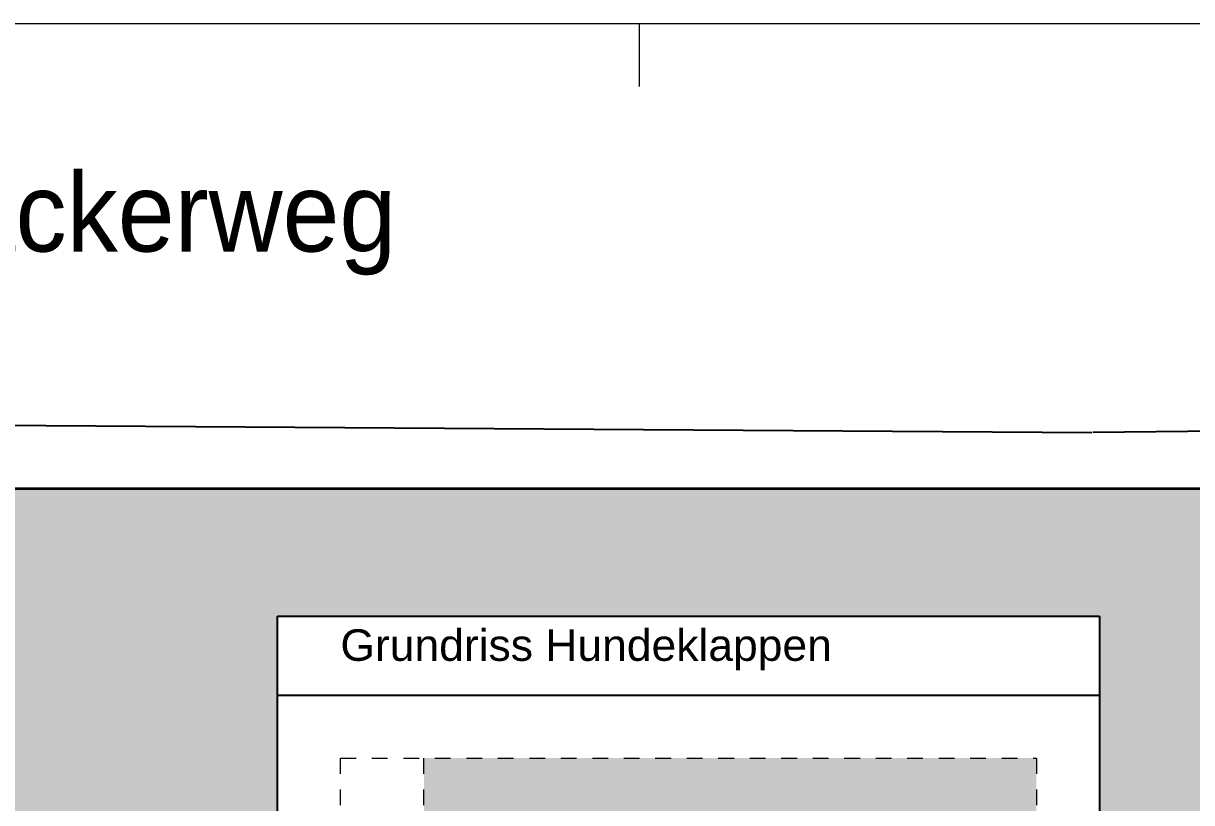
# Model space of a CAD drawing. Header units: metres. Extents: x -117 to -12, y 122 to 163.
# Drawn here: x -89.46 to -82.04, y 154.16 to 159.11 of the extents above; entities that cross this region are included whole.
import ezdxf

# ---------------------------------------------------------------- set-up
doc = ezdxf.new("R2010")
doc.units = ezdxf.units.M
for name, pattern in [('AUSGEZOGEN', [0]), ('STRICHLINIE_S4', [0.165, 0.125, -0.04]), ('VERDECKT2_S2', [0.09, 0.05, -0.04])]:
    doc.linetypes.add(name, pattern=pattern)
for name, color, linetype, lineweight in [('XR$1$Detailierung_Allgemein', 7, 'AUSGEZOGEN', 13), ('XR$1$Flurname', 117, 'AUSGEZOGEN', 50), ('XR$1$Gartenanlagen', 117, 'STRICHLINIE_S4', 13), ('XR$1$Hilfskonstruktion', 5, 'VERDECKT2_S2', 13), ('XR$1$Parzelle', 117, 'AUSGEZOGEN', 35), ('XR$1$Plankopf', 7, 'AUSGEZOGEN', 13), ('XR$1$Strasse__Wege', 117, 'AUSGEZOGEN', 25), ('XR$1$Text_Werkplan_Ausfuehrung', 7, 'AUSGEZOGEN', 25)]:
    doc.layers.add(name, color=color, linetype=linetype, lineweight=lineweight)
doc.styles.add('ARIAL', font='ARIAL.TTF')

# ---------------------------------------------------------------- blocks, each defined once
blk = doc.blocks.new('COMPLEXOBJECT_19')
at = {"layer": 'XR$1$Parzelle', "color": 7}
blk.add_line((-13.2338, 156.158), (-99.026, 156.158), dxfattribs=at)
blk = doc.blocks.new('COMPLEXOBJECT_21')
at = {"layer": 'XR$1$Detailierung_Allgemein', "lineweight": 25}
for p, q in [((-87.8415, 144.748), (-87.8415, 155.348)), ((-87.8415, 155.348), (-82.6212, 155.348)), ((-82.6212, 155.348), (-82.6212, 144.748)), ((-87.8415, 154.848), (-82.6212, 154.848))]:
    blk.add_line(p, q, dxfattribs=at)

msp = doc.modelspace()

# ---------------------------------------------------------------- hatches: boundary and pattern name
at = {"layer": 'XR$1$Gartenanlagen', "linetype": 'AUSGEZOGEN', "lineweight": -3}
h = msp.add_hatch(color=254, dxfattribs=at)
h.paths.add_polyline_path([(-28.4581, 146.738), (-28.4581, 149.458), (-28.4581, 149.758), (-30.393, 151.7134), (-32.1607, 149.9457), (-33.9285, 151.7134), (-35.6963, 149.9457), (-37.464, 151.7134), (-39.2318, 149.9457), (-45.449, 156.158), (-71.7431, 156.158), (-71.7431, 146.738)])
h.paths.add_polyline_path([(-80.8054, 151.7796), (-80.8054, 156.158), (-98.7957, 156.158), (-99.026, 156.1587), (-99.026, 156.158), (-99.1625, 156.0402), (-104.6764, 151.253), (-108.8664, 122.9999), (-31.5181, 122.8431), (-31.5181, 132.438), (-71.6081, 132.438), (-71.6081, 135.438), (-72.4331, 135.438), (-72.4331, 135.378), (-73.4331, 135.378), (-73.4331, 135.438), (-80.1306, 135.438), (-80.1306, 143.738), (-75.4451, 143.738), (-75.4451, 151.7796)])
h.paths.add_polyline_path([(-83.0212, 153.948), (-83.0212, 154.448), (-86.9116, 154.448), (-86.9116, 153.948)])
h.paths.add_polyline_path([(-86.9116, 145.648), (-86.9116, 145.148), (-83.0212, 145.148), (-83.0212, 145.648)])
h.paths.add_polyline_path([(-87.8415, 144.748), (-87.8415, 155.348), (-82.6212, 155.348), (-82.6212, 144.748)], flags=16)

# ---------------------------------------------------------------- linework, layer by layer
at = {"layer": 'XR$1$Hilfskonstruktion'}
for p, q in [((-87.4415, 154.448), (-83.0212, 154.448)), ((-87.4415, 145.148), (-87.4415, 154.448)), ((-86.9116, 145.148), (-86.9116, 154.448)), ((-83.0212, 154.448), (-83.0212, 145.148))]:
    msp.add_line(p, q, dxfattribs=at)
at = {"layer": 'XR$1$Plankopf'}
for p, q in [((-117.0433, 159.1121), (-12.0433, 159.1121)), ((-85.5433, 159.1121), (-85.5433, 158.7121))]:
    msp.add_line(p, q, dxfattribs=at)
at = {"layer": 'XR$1$Strasse__Wege', "color": 7}
for p, q in [((-63.7616, 156.7068), (-82.6636, 156.515)), ((-100.7668, 156.6343), (-82.6686, 156.515))]:
    msp.add_line(p, q, dxfattribs=at)

# ---------------------------------------------------------------- block references
at = {"layer": 'XR$1$Detailierung_Allgemein', "lineweight": 25}
msp.add_blockref('COMPLEXOBJECT_21', (0, 0), dxfattribs=at)
at = {"layer": 'XR$1$Parzelle', "color": 7}
msp.add_blockref('COMPLEXOBJECT_19', (0, 0), dxfattribs=at)

# ---------------------------------------------------------------- texts
at = {"layer": 'XR$1$Flurname', "color": 7, "insert": (-91.4546, 157.8381), "char_height": 0.5, "width": 4.607688, "attachment_point": 4, "style": 'ARIAL'}
msp.add_mtext('\\W0.93;Grienackerweg', dxfattribs=at)
at = {"layer": 'XR$1$Text_Werkplan_Ausfuehrung', "color": 7, "linetype": 'AUSGEZOGEN', "lineweight": 13, "insert": (-87.4415, 155.0047), "char_height": 0.2, "width": 3.210628, "attachment_point": 7, "style": 'ARIAL'}
msp.add_mtext('\\W1.01;Grundriss\\~Hundeklappen', dxfattribs=at)

doc.saveas('drawing.dxf')
